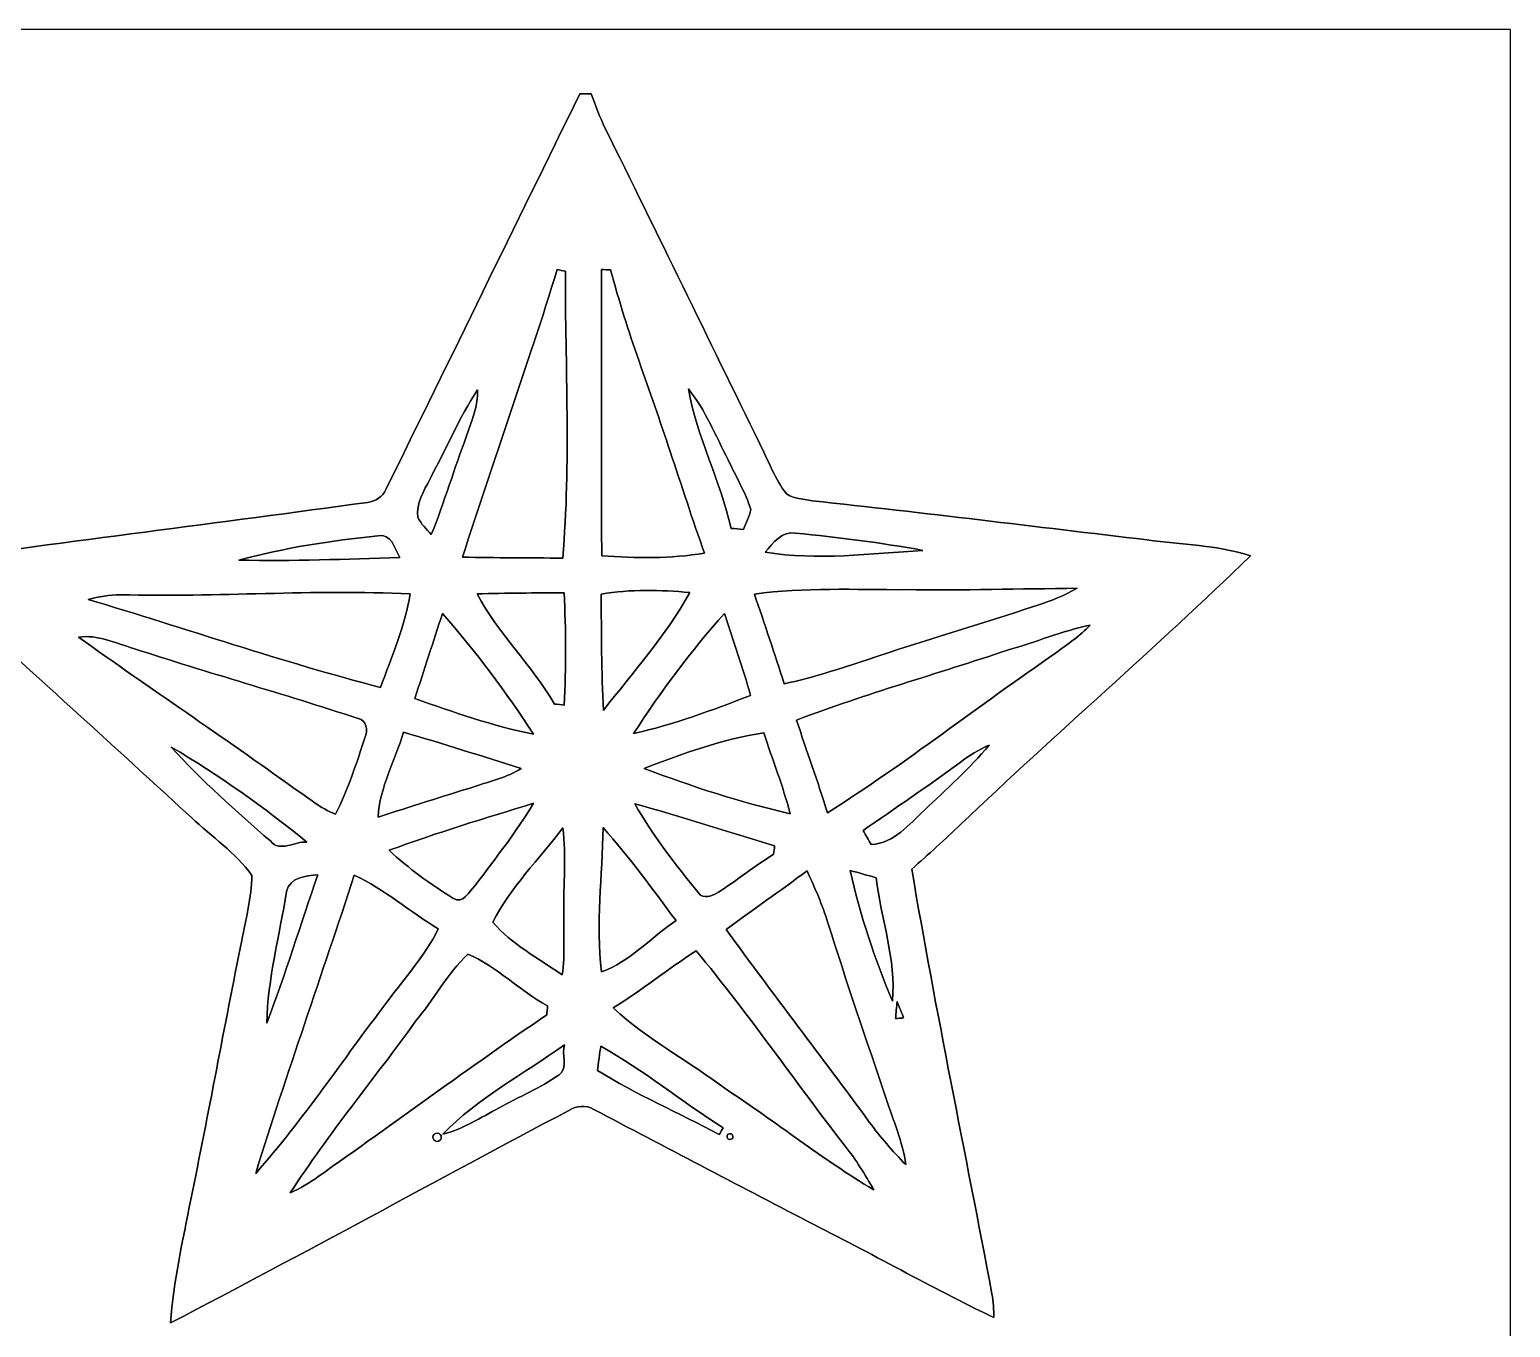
# Model space of a CAD drawing. Header units: centimetres. Extents: x -16.8 to 16.8, y -16.7 to 16.7.
# Drawn here: x 0.45 to 16.77, y 2.36 to 16.67 of the extents above; entities that cross this region are included whole.
import ezdxf

# ---------------------------------------------------------------- set-up
doc = ezdxf.new("R2010")
doc.units = ezdxf.units.CM
doc.header["$MEASUREMENT"] = 0
doc.layers.add('Layer 1', color=7, linetype='Continuous')

msp = doc.modelspace()

# ---------------------------------------------------------------- linework, layer by layer
at = {"layer": 'Layer 1', "color": 7}
for points, knots in [([(-16.77458, 16.66875), (-16.77458, 16.66875), (16.77458, 16.66875), (16.77458, 16.66875), (16.77458, 16.66875), (16.77458, 16.66875), (16.77458, -16.66875), (16.77458, -16.66875), (16.77458, -16.66875), (16.77458, -16.66875), (-2.83845, -16.66875), (-2.83845, -16.66875), (-2.83845, -16.66875), (-2.81623, -15.3991), (-2.92382, -14.13192), (-2.90266, -12.86263), (-2.90266, -12.86263), (-1.5113, -12.90779), (-0.12771, -13.09546), (1.26259, -13.16249), (1.26259, -13.16249), (0.32738, -12.28725), (-0.60854, -11.41271), (-1.55258, -10.54735), (-1.55258, -10.54735), (-1.60196, -10.4969), (-1.64888, -10.44328), (-1.68416, -10.38225), (-1.68416, -10.38225), (-1.57939, -10.2302), (-1.42064, -10.12507), (-1.28376, -10.00478), (-1.28376, -10.00478), (-0.5782, -9.44104), (0.121, -8.86989), (0.82444, -8.30404), (0.82444, -8.30404), (1.02094, -8.14035), (1.22626, -7.98548), (1.40688, -7.80415), (1.40688, -7.80415), (0.67345, -7.76182), (-0.05997, -7.8232), (-0.79375, -7.81473), (-0.79375, -7.81473), (-1.43369, -7.8105), (-2.07328, -7.82073), (-2.71321, -7.82426), (-2.71321, -7.82426), (-2.71039, -7.14657), (-2.59856, -6.47629), (-2.55658, -5.80108), (-2.55658, -5.80108), (-2.48426, -5.15232), (-2.44193, -4.50144), (-2.38936, -3.85127), (-2.38936, -3.85127), (-3.32846, -4.7117), (-4.19488, -5.64833), (-5.10681, -6.53697), (-5.10681, -6.53697), (-5.16996, -6.60294), (-5.2832, -6.68302), (-5.37528, -6.61141), (-5.37528, -6.61141), (-5.66491, -6.34612), (-5.89386, -6.02439), (-6.16091, -5.73793), (-6.16091, -5.73793), (-6.78074, -5.04754), (-7.37376, -4.33211), (-8.0077, -3.65513), (-8.0077, -3.65513), (-8.01688, -4.21852), (-7.98759, -4.7812), (-7.98901, -5.34458), (-7.98901, -5.34458), (-7.98901, -6.11752), (-7.90046, -6.89081), (-7.94949, -7.66339), (-7.94949, -7.66339), (-9.32603, -7.59531), (-10.69552, -7.42033), (-12.07276, -7.36529), (-12.07276, -7.36529), (-11.18729, -8.23807), (-10.26442, -9.0738), (-9.34297, -9.90847), (-9.34297, -9.90847), (-9.27664, -9.97303), (-9.20362, -10.03476), (-9.15458, -10.11484), (-9.15458, -10.11484), (-9.18986, -10.21962), (-9.28299, -10.28806), (-9.36343, -10.3572), (-9.36343, -10.3572), (-10.03124, -10.87473), (-10.67717, -11.41942), (-11.33793, -11.94576), (-11.33793, -11.94576), (-11.64378, -12.20646), (-11.97645, -12.43577), (-12.27243, -12.70811), (-12.27243, -12.70811), (-11.04583, -12.74939), (-9.81639, -12.71094), (-8.58943, -12.66896), (-8.58943, -12.66896), (-8.44444, -12.68095), (-8.27052, -12.63368), (-8.14105, -12.72575), (-8.14105, -12.72575), (-8.10789, -13.09899), (-8.17739, -13.46835), (-8.20843, -13.83877), (-8.20843, -13.83877), (-8.28816, -14.78245), (-8.38623, -15.72436), (-8.45785, -16.66875), (-8.45785, -16.66875), (-8.45785, -16.66875), (-16.77458, -16.66875), (-16.77458, -16.66875), (-16.77458, -16.66875), (-16.77458, -16.66875), (-16.77458, 16.66875), (-16.77458, 16.66875), (-16.77458, 16.66875), (-16.77458, 16.66875), (-16.77458, 16.66875), (-16.77458, 16.66875)], [0, 0, 0, 0, 0.02941176, 0.02941176, 0.02941176, 0.02941176, 0.05882353, 0.05882353, 0.05882353, 0.05882353, 0.08823529, 0.08823529, 0.08823529, 0.08823529, 0.11764706, 0.11764706, 0.11764706, 0.11764706, 0.14705882, 0.14705882, 0.14705882, 0.14705882, 0.17647059, 0.17647059, 0.17647059, 0.17647059, 0.20588235, 0.20588235, 0.20588235, 0.20588235, 0.23529412, 0.23529412, 0.23529412, 0.23529412, 0.26470588, 0.26470588, 0.26470588, 0.26470588, 0.29411765, 0.29411765, 0.29411765, 0.29411765, 0.32352941, 0.32352941, 0.32352941, 0.32352941, 0.35294118, 0.35294118, 0.35294118, 0.35294118, 0.38235294, 0.38235294, 0.38235294, 0.38235294, 0.41176471, 0.41176471, 0.41176471, 0.41176471, 0.44117647, 0.44117647, 0.44117647, 0.44117647, 0.47058824, 0.47058824, 0.47058824, 0.47058824, 0.5, 0.5, 0.5, 0.5, 0.52941176, 0.52941176, 0.52941176, 0.52941176, 0.55882353, 0.55882353, 0.55882353, 0.55882353, 0.58823529, 0.58823529, 0.58823529, 0.58823529, 0.61764706, 0.61764706, 0.61764706, 0.61764706, 0.64705882, 0.64705882, 0.64705882, 0.64705882, 0.67647059, 0.67647059, 0.67647059, 0.67647059, 0.70588235, 0.70588235, 0.70588235, 0.70588235, 0.73529412, 0.73529412, 0.73529412, 0.73529412, 0.76470588, 0.76470588, 0.76470588, 0.76470588, 0.79411765, 0.79411765, 0.79411765, 0.79411765, 0.82352941, 0.82352941, 0.82352941, 0.82352941, 0.85294118, 0.85294118, 0.85294118, 0.85294118, 0.88235294, 0.88235294, 0.88235294, 0.88235294, 0.91176471, 0.91176471, 0.91176471, 0.91176471, 0.94117647, 0.94117647, 0.94117647, 0.94117647, 1, 1, 1, 1]), ([(6.51686, 15.95931), (5.7979, 14.5094), (5.09552, 13.05101), (4.37691, 11.6011), (4.37691, 11.6011), (4.34234, 11.51784), (4.26367, 11.46845), (4.17618, 11.45752), (4.17618, 11.45752), (2.53859, 11.23139), (0.89711, 11.02995), (-0.74013, 10.79959), (-0.74013, 10.79959), (-0.74613, 10.77701), (-0.75777, 10.7315), (-0.76341, 10.70857), (-0.76341, 10.70857), (0.23954, 9.80511), (1.2386, 8.8967), (2.23308, 7.98301), (2.23308, 7.98301), (2.45357, 7.77064), (2.72133, 7.59848), (2.89913, 7.34519), (2.89913, 7.34519), (2.89666, 7.10247), (2.83281, 6.86647), (2.78906, 6.6294), (2.78906, 6.6294), (2.59539, 5.67796), (2.42323, 4.72228), (2.22568, 3.7719), (2.22568, 3.7719), (2.1396, 3.3207), (2.03376, 2.87161), (2.00378, 2.41194), (2.00378, 2.41194), (3.4738, 3.18064), (4.92972, 3.97722), (6.3948, 4.75544), (6.3948, 4.75544), (6.47947, 4.80589), (6.58354, 4.82036), (6.67067, 4.76567), (6.67067, 4.76567), (7.45631, 4.35292), (8.2423, 3.93947), (9.03076, 3.53131), (9.03076, 3.53131), (9.71797, 3.18558), (10.38684, 2.80353), (11.0804, 2.47086), (11.0804, 2.47086), (11.07828, 2.5587), (11.07369, 2.64689), (11.05923, 2.73332), (11.05923, 2.73332), (10.76537, 4.29401), (10.44011, 5.84906), (10.17482, 7.41504), (10.17482, 7.41504), (10.35826, 7.57661), (10.54065, 7.73994), (10.71598, 7.91069), (10.71598, 7.91069), (11.76867, 8.9087), (12.86581, 9.85908), (13.90862, 10.86732), (13.90862, 10.86732), (13.54067, 10.99044), (13.14944, 10.98938), (12.76914, 11.04477), (12.76914, 11.04477), (11.53901, 11.1887), (10.30993, 11.34427), (9.07803, 11.47445), (9.07803, 11.47445), (8.97855, 11.50338), (8.83391, 11.48539), (8.76688, 11.58557), (8.76688, 11.58557), (8.65681, 11.74574), (8.58732, 11.92883), (8.49983, 12.10134), (8.49983, 12.10134), (7.93291, 13.26162), (7.36917, 14.42261), (6.79556, 15.57937), (6.79556, 15.57937), (6.73594, 15.70284), (6.68655, 15.83126), (6.63963, 15.96002), (6.63963, 15.96002), (6.59836, 15.95967), (6.55743, 15.95967), (6.51686, 15.95931), (6.51686, 15.95931), (6.51686, 15.95931), (6.51686, 15.95931), (6.51686, 15.95931)], [0, 0, 0, 0, 0.03846154, 0.03846154, 0.03846154, 0.03846154, 0.07692308, 0.07692308, 0.07692308, 0.07692308, 0.11538462, 0.11538462, 0.11538462, 0.11538462, 0.15384615, 0.15384615, 0.15384615, 0.15384615, 0.19230769, 0.19230769, 0.19230769, 0.19230769, 0.23076923, 0.23076923, 0.23076923, 0.23076923, 0.26923077, 0.26923077, 0.26923077, 0.26923077, 0.30769231, 0.30769231, 0.30769231, 0.30769231, 0.34615385, 0.34615385, 0.34615385, 0.34615385, 0.38461538, 0.38461538, 0.38461538, 0.38461538, 0.42307692, 0.42307692, 0.42307692, 0.42307692, 0.46153846, 0.46153846, 0.46153846, 0.46153846, 0.5, 0.5, 0.5, 0.5, 0.53846154, 0.53846154, 0.53846154, 0.53846154, 0.57692308, 0.57692308, 0.57692308, 0.57692308, 0.61538462, 0.61538462, 0.61538462, 0.61538462, 0.65384615, 0.65384615, 0.65384615, 0.65384615, 0.69230769, 0.69230769, 0.69230769, 0.69230769, 0.73076923, 0.73076923, 0.73076923, 0.73076923, 0.76923077, 0.76923077, 0.76923077, 0.76923077, 0.80769231, 0.80769231, 0.80769231, 0.80769231, 0.84615385, 0.84615385, 0.84615385, 0.84615385, 0.88461538, 0.88461538, 0.88461538, 0.88461538, 0.92307692, 0.92307692, 0.92307692, 0.92307692, 1, 1, 1, 1]), ([(6.26639, 14.02397), (6.28897, 14.01939), (6.33342, 14.01057), (6.356, 14.00598), (6.356, 14.00598), (6.35388, 12.95259), (6.41809, 11.8932), (6.32636, 10.84298), (6.32636, 10.84298), (5.95806, 10.8458), (5.58976, 10.84721), (5.22182, 10.85321), (5.22182, 10.85321), (5.56048, 11.91331), (5.93866, 12.9607), (6.26639, 14.02397)], [0, 0, 0, 0, 0.2, 0.2, 0.2, 0.2, 0.4, 0.4, 0.4, 0.4, 0.6, 0.6, 0.6, 0.6, 1, 1, 1, 1]), ([(6.75605, 14.02327), (6.78074, 14.02292), (6.83048, 14.02151), (6.85518, 14.02115), (6.85518, 14.02115), (7.03157, 13.34064), (7.29474, 12.68765), (7.51029, 12.01984), (7.51029, 12.01984), (7.63905, 11.64696), (7.75476, 11.26949), (7.89023, 10.89872), (7.89023, 10.89872), (7.51558, 10.83557), (7.13352, 10.84051), (6.7564, 10.86873), (6.7564, 10.86873), (6.75464, 11.92036), (6.75534, 12.97199), (6.75605, 14.02327)], [0, 0, 0, 0, 0.16666667, 0.16666667, 0.16666667, 0.16666667, 0.33333333, 0.33333333, 0.33333333, 0.33333333, 0.5, 0.5, 0.5, 0.5, 0.66666667, 0.66666667, 0.66666667, 0.66666667, 1, 1, 1, 1]), ([(5.38797, 12.69894), (5.39715, 12.52185), (5.32306, 12.35675), (5.26768, 12.19271), (5.26768, 12.19271), (5.13221, 11.83111), (5.0225, 11.46069), (4.87751, 11.10262), (4.87751, 11.10262), (4.82424, 11.16189), (4.76709, 11.21974), (4.72899, 11.2903), (4.72899, 11.2903), (4.71099, 11.44834), (4.79637, 11.58381), (4.86375, 11.71751), (4.86375, 11.71751), (5.03943, 12.04383), (5.18513, 12.38709), (5.38797, 12.69894)], [0, 0, 0, 0, 0.16666667, 0.16666667, 0.16666667, 0.16666667, 0.33333333, 0.33333333, 0.33333333, 0.33333333, 0.5, 0.5, 0.5, 0.5, 0.66666667, 0.66666667, 0.66666667, 0.66666667, 1, 1, 1, 1]), ([(7.71313, 12.70776), (7.8994, 12.47246), (8.01441, 12.19235), (8.15022, 11.92706), (8.15022, 11.92706), (8.23524, 11.74503), (8.34108, 11.57041), (8.40034, 11.37744), (8.40034, 11.37744), (8.38623, 11.30053), (8.34884, 11.23103), (8.31885, 11.15942), (8.31885, 11.15942), (8.27299, 11.1633), (8.22748, 11.16718), (8.18233, 11.17071), (8.18233, 11.17071), (8.06591, 11.69494), (7.80627, 12.17789), (7.71313, 12.70776)], [0, 0, 0, 0, 0.16666667, 0.16666667, 0.16666667, 0.16666667, 0.33333333, 0.33333333, 0.33333333, 0.33333333, 0.5, 0.5, 0.5, 0.5, 0.66666667, 0.66666667, 0.66666667, 0.66666667, 1, 1, 1, 1]), ([(2.75731, 10.82111), (3.25826, 10.95587), (3.77331, 11.03736), (4.28907, 11.08922), (4.28907, 11.08922), (4.43512, 11.12097), (4.47887, 10.94669), (4.53002, 10.84827), (4.53002, 10.84827), (3.93912, 10.83169), (3.34786, 10.80876), (2.75731, 10.82111)], [0, 0, 0, 0, 0.25, 0.25, 0.25, 0.25, 0.5, 0.5, 0.5, 0.5, 1, 1, 1, 1]), ([(8.55945, 10.90754), (8.64517, 11.00737), (8.74324, 11.14637), (8.89459, 11.11991), (8.89459, 11.11991), (9.36413, 11.06981), (9.83403, 11.01408), (10.29864, 10.9287), (10.29864, 10.9287), (9.72361, 10.89096), (9.13201, 10.81687), (8.55945, 10.90754)], [0, 0, 0, 0, 0.25, 0.25, 0.25, 0.25, 0.5, 0.5, 0.5, 0.5, 1, 1, 1, 1]), ([(1.09361, 10.38754), (1.21038, 10.42), (1.32962, 10.43764), (1.45168, 10.43975), (1.45168, 10.43975), (2.51636, 10.41118), (3.58034, 10.49937), (4.64502, 10.44963), (4.64502, 10.44963), (4.58964, 10.0905), (4.43865, 9.75642), (4.31871, 9.41634), (4.31871, 9.41634), (3.23215, 9.69998), (2.16994, 10.06828), (1.09361, 10.38754)], [0, 0, 0, 0, 0.2, 0.2, 0.2, 0.2, 0.4, 0.4, 0.4, 0.4, 0.6, 0.6, 0.6, 0.6, 1, 1, 1, 1]), ([(5.38409, 10.44928), (5.70301, 10.45774), (6.02227, 10.46021), (6.34189, 10.46092), (6.34189, 10.46092), (6.3627, 10.04887), (6.36482, 9.63577), (6.34365, 9.22373), (6.34365, 9.22373), (6.31719, 9.22655), (6.26392, 9.23149), (6.23711, 9.23431), (6.23711, 9.23431), (5.98664, 9.66294), (5.61481, 10.00972), (5.38409, 10.44928)], [0, 0, 0, 0, 0.2, 0.2, 0.2, 0.2, 0.4, 0.4, 0.4, 0.4, 0.6, 0.6, 0.6, 0.6, 1, 1, 1, 1]), ([(6.75146, 10.44716), (7.07319, 10.50149), (7.40339, 10.49443), (7.72689, 10.46268), (7.72689, 10.46268), (7.46936, 9.99102), (7.10283, 9.58674), (6.77474, 9.1634), (6.77474, 9.1634), (6.75464, 9.59097), (6.75252, 10.01924), (6.75146, 10.44716)], [0, 0, 0, 0, 0.25, 0.25, 0.25, 0.25, 0.5, 0.5, 0.5, 0.5, 1, 1, 1, 1]), ([(10.10708, 10.49549), (10.73714, 10.48667), (11.36721, 10.50537), (11.99727, 10.51031), (11.99727, 10.51031), (11.8558, 10.43234), (11.70728, 10.36779), (11.55312, 10.32122), (11.55312, 10.32122), (10.93188, 10.11414), (10.30323, 9.9314), (9.68269, 9.72291), (9.68269, 9.72291), (9.38036, 9.62731), (9.08121, 9.51936), (8.76935, 9.45868), (8.76935, 9.45868), (8.66034, 9.78817), (8.5538, 10.11837), (8.4395, 10.4461), (8.4395, 10.4461), (8.9916, 10.52407), (9.55111, 10.49267), (10.10708, 10.49549)], [0, 0, 0, 0, 0.14285714, 0.14285714, 0.14285714, 0.14285714, 0.28571429, 0.28571429, 0.28571429, 0.28571429, 0.42857143, 0.42857143, 0.42857143, 0.42857143, 0.57142857, 0.57142857, 0.57142857, 0.57142857, 0.71428571, 0.71428571, 0.71428571, 0.71428571, 1, 1, 1, 1]), ([(5.00133, 10.23161), (5.36893, 9.81569), (5.70301, 9.36801), (6.00393, 8.90199), (6.00393, 8.90199), (5.55766, 8.99195), (5.12516, 9.14329), (4.69724, 9.29569), (4.69724, 9.29569), (4.79707, 9.60826), (4.89832, 9.92011), (5.00133, 10.23161)], [0, 0, 0, 0, 0.25, 0.25, 0.25, 0.25, 0.5, 0.5, 0.5, 0.5, 1, 1, 1, 1]), ([(7.10741, 8.9094), (7.4108, 9.37225), (7.73924, 9.82204), (8.11001, 10.23302), (8.11001, 10.23302), (8.20244, 9.93069), (8.31779, 9.63542), (8.39576, 9.32886), (8.39576, 9.32886), (7.97454, 9.16764), (7.54839, 9.00642), (7.10741, 8.9094)], [0, 0, 0, 0, 0.25, 0.25, 0.25, 0.25, 0.5, 0.5, 0.5, 0.5, 1, 1, 1, 1]), ([(0.98813, 9.97303), (1.19909, 10.0016), (1.397, 9.90635), (1.5942, 9.84814), (1.5942, 9.84814), (2.41582, 9.57756), (3.25049, 9.3472), (4.07141, 9.07415), (4.07141, 9.07415), (4.16525, 9.05757), (4.17865, 8.94644), (4.14937, 8.87166), (4.14937, 8.87166), (4.05271, 8.58414), (3.96275, 8.29098), (3.82164, 8.02181), (3.82164, 8.02181), (3.65266, 8.0839), (3.51614, 8.20914), (3.36585, 8.30368), (3.36585, 8.30368), (2.58269, 8.87307), (1.77412, 9.40752), (0.98813, 9.97303)], [0, 0, 0, 0, 0.14285714, 0.14285714, 0.14285714, 0.14285714, 0.28571429, 0.28571429, 0.28571429, 0.28571429, 0.42857143, 0.42857143, 0.42857143, 0.42857143, 0.57142857, 0.57142857, 0.57142857, 0.57142857, 0.71428571, 0.71428571, 0.71428571, 0.71428571, 1, 1, 1, 1]), ([(11.23209, 9.82909), (11.53724, 9.91552), (11.83252, 10.03759), (12.14296, 10.10567), (12.14296, 10.10567), (12.02972, 9.98537), (11.89108, 9.89259), (11.75914, 9.79487), (11.75914, 9.79487), (10.91494, 9.21808), (10.11096, 8.58097), (9.24489, 8.03663), (9.24489, 8.03663), (9.14118, 8.38059), (9.01277, 8.71573), (8.90552, 9.05827), (8.90552, 9.05827), (9.66929, 9.34755), (10.4581, 9.56874), (11.23209, 9.82909)], [0, 0, 0, 0, 0.16666667, 0.16666667, 0.16666667, 0.16666667, 0.33333333, 0.33333333, 0.33333333, 0.33333333, 0.5, 0.5, 0.5, 0.5, 0.66666667, 0.66666667, 0.66666667, 0.66666667, 1, 1, 1, 1]), ([(4.572, 8.92387), (5.00627, 8.80039), (5.4356, 8.65717), (5.8674, 8.52452), (5.8674, 8.52452), (5.71253, 8.42504), (5.52944, 8.38412), (5.35728, 8.3252), (5.35728, 8.3252), (5.00098, 8.21619), (4.64608, 8.1026), (4.29119, 7.98865), (4.29119, 7.98865), (4.31024, 8.31779), (4.4764, 8.61377), (4.572, 8.92387)], [0, 0, 0, 0, 0.2, 0.2, 0.2, 0.2, 0.4, 0.4, 0.4, 0.4, 0.6, 0.6, 0.6, 0.6, 1, 1, 1, 1]), ([(7.22383, 8.52593), (7.65351, 8.68468), (8.08778, 8.85402), (8.54463, 8.91646), (8.54463, 8.91646), (8.64059, 8.61942), (8.75559, 8.32767), (8.83567, 8.02534), (8.83567, 8.02534), (8.28816, 8.15305), (7.74806, 8.32414), (7.22383, 8.52593)], [0, 0, 0, 0, 0.25, 0.25, 0.25, 0.25, 0.5, 0.5, 0.5, 0.5, 1, 1, 1, 1]), ([(2.01013, 8.76088), (2.53471, 8.4522), (3.03459, 8.09837), (3.50626, 7.71313), (3.50626, 7.71313), (3.37608, 7.72301), (3.20816, 7.59425), (3.10339, 7.72513), (3.10339, 7.72513), (2.72732, 8.05674), (2.34491, 8.38729), (2.01013, 8.76088)], [0, 0, 0, 0, 0.25, 0.25, 0.25, 0.25, 0.5, 0.5, 0.5, 0.5, 1, 1, 1, 1]), ([(10.70716, 8.58979), (10.80594, 8.66599), (10.91283, 8.73196), (11.02677, 8.78311), (11.02677, 8.78311), (10.81264, 8.52135), (10.55864, 8.29733), (10.31487, 8.06485), (10.31487, 8.06485), (10.14236, 7.90716), (9.98361, 7.70043), (9.72855, 7.68597), (9.72855, 7.68597), (9.69786, 7.73747), (9.66787, 7.78863), (9.63859, 7.84013), (9.63859, 7.84013), (9.99561, 8.08884), (10.35685, 8.33191), (10.70716, 8.58979)], [0, 0, 0, 0, 0.16666667, 0.16666667, 0.16666667, 0.16666667, 0.33333333, 0.33333333, 0.33333333, 0.33333333, 0.5, 0.5, 0.5, 0.5, 0.66666667, 0.66666667, 0.66666667, 0.66666667, 1, 1, 1, 1]), ([(4.4129, 7.62212), (4.93536, 7.81579), (5.47194, 7.97489), (6.00357, 8.1407), (6.00357, 8.1407), (5.81413, 7.82214), (5.58236, 7.53075), (5.36116, 7.23406), (5.36116, 7.23406), (5.29872, 7.16915), (5.22499, 7.01887), (5.11598, 7.09471), (5.11598, 7.09471), (4.86833, 7.25099), (4.62739, 7.42244), (4.4129, 7.62212)], [0, 0, 0, 0, 0.2, 0.2, 0.2, 0.2, 0.4, 0.4, 0.4, 0.4, 0.6, 0.6, 0.6, 0.6, 1, 1, 1, 1]), ([(7.12188, 8.13506), (7.63976, 7.99571), (8.14811, 7.82249), (8.66281, 7.67186), (8.66281, 7.67186), (8.65999, 7.64857), (8.6547, 7.60236), (8.65187, 7.57908), (8.65187, 7.57908), (8.44197, 7.45067), (8.25147, 7.29368), (8.04439, 7.16139), (8.04439, 7.16139), (7.98124, 7.12399), (7.87647, 7.07531), (7.82461, 7.15292), (7.82461, 7.15292), (7.56991, 7.46407), (7.32084, 7.78475), (7.12188, 8.13506)], [0, 0, 0, 0, 0.16666667, 0.16666667, 0.16666667, 0.16666667, 0.33333333, 0.33333333, 0.33333333, 0.33333333, 0.5, 0.5, 0.5, 0.5, 0.66666667, 0.66666667, 0.66666667, 0.66666667, 1, 1, 1, 1]), ([(5.55519, 6.82942), (5.75063, 7.21466), (6.06954, 7.52687), (6.32848, 7.87047), (6.32848, 7.87047), (6.37011, 7.55932), (6.32989, 7.24464), (6.34012, 6.93208), (6.34012, 6.93208), (6.33166, 6.70489), (6.35494, 6.47488), (6.32143, 6.24911), (6.32143, 6.24911), (6.05966, 6.43184), (5.76545, 6.58601), (5.55519, 6.82942)], [0, 0, 0, 0, 0.2, 0.2, 0.2, 0.2, 0.4, 0.4, 0.4, 0.4, 0.6, 0.6, 0.6, 0.6, 1, 1, 1, 1]), ([(6.77192, 7.87259), (7.06155, 7.54839), (7.31485, 7.19455), (7.57696, 6.84777), (7.57696, 6.84777), (7.30144, 6.66362), (7.06931, 6.39621), (6.75322, 6.28121), (6.75322, 6.28121), (6.6929, 6.81002), (6.7631, 7.34272), (6.77192, 7.87259)], [0, 0, 0, 0, 0.25, 0.25, 0.25, 0.25, 0.5, 0.5, 0.5, 0.5, 1, 1, 1, 1]), ([(4.02872, 7.34942), (4.3621, 7.19208), (4.64114, 6.94655), (4.95512, 6.75711), (4.95512, 6.75711), (4.80871, 6.45936), (4.58294, 6.21277), (4.38856, 5.94713), (4.38856, 5.94713), (3.9049, 5.32024), (3.46922, 4.65384), (2.94252, 4.06153), (2.94252, 4.06153), (3.28401, 5.16431), (3.67206, 6.25157), (4.02872, 7.34942)], [0, 0, 0, 0, 0.2, 0.2, 0.2, 0.2, 0.4, 0.4, 0.4, 0.4, 0.6, 0.6, 0.6, 0.6, 1, 1, 1, 1]), ([(3.28295, 7.16703), (3.31541, 7.32155), (3.49532, 7.34589), (3.6262, 7.35189), (3.6262, 7.35189), (3.43817, 6.80685), (3.26919, 6.25475), (3.06423, 5.71535), (3.06423, 5.71535), (3.07375, 6.20642), (3.20463, 6.68479), (3.28295, 7.16703)], [0, 0, 0, 0, 0.25, 0.25, 0.25, 0.25, 0.5, 0.5, 0.5, 0.5, 1, 1, 1, 1]), ([(8.128, 6.74934), (8.42363, 6.96666), (8.72561, 7.17585), (9.02017, 7.39528), (9.02017, 7.39528), (9.10802, 7.20937), (9.1888, 7.01922), (9.25089, 6.82272), (9.25089, 6.82272), (9.45374, 6.17255), (9.67564, 5.52838), (9.89259, 4.88244), (9.89259, 4.88244), (9.97056, 4.64361), (10.07604, 4.41043), (10.10885, 4.1589), (10.10885, 4.1589), (9.96315, 4.3053), (9.82768, 4.46052), (9.70633, 4.62739), (9.70633, 4.62739), (9.18598, 5.33894), (8.64694, 6.03673), (8.128, 6.74934)], [0, 0, 0, 0, 0.14285714, 0.14285714, 0.14285714, 0.14285714, 0.28571429, 0.28571429, 0.28571429, 0.28571429, 0.42857143, 0.42857143, 0.42857143, 0.42857143, 0.57142857, 0.57142857, 0.57142857, 0.57142857, 0.71428571, 0.71428571, 0.71428571, 0.71428571, 1, 1, 1, 1]), ([(9.49607, 7.39916), (9.59238, 7.37411), (9.68834, 7.34695), (9.78429, 7.31873), (9.78429, 7.31873), (9.83333, 6.86435), (10.00654, 6.42126), (9.96139, 5.95948), (9.96139, 5.95948), (9.76701, 6.42549), (9.60508, 6.90598), (9.49607, 7.39916)], [0, 0, 0, 0, 0.25, 0.25, 0.25, 0.25, 0.5, 0.5, 0.5, 0.5, 1, 1, 1, 1]), ([(4.705, 5.73793), (4.90432, 5.97817), (5.05672, 6.25969), (5.27967, 6.47912), (5.27967, 6.47912), (5.59999, 6.33871), (5.85294, 6.07766), (6.15879, 5.90691), (6.15879, 5.90691), (6.15703, 5.88257), (6.1535, 5.83353), (6.15139, 5.80884), (6.15139, 5.80884), (5.29872, 5.23099), (4.47111, 4.6168), (3.62867, 4.02378), (3.62867, 4.02378), (3.53201, 3.95534), (3.43182, 3.8929), (3.32317, 3.84563), (3.32317, 3.84563), (3.74791, 4.5018), (4.24921, 5.10364), (4.705, 5.73793)], [0, 0, 0, 0, 0.14285714, 0.14285714, 0.14285714, 0.14285714, 0.28571429, 0.28571429, 0.28571429, 0.28571429, 0.42857143, 0.42857143, 0.42857143, 0.42857143, 0.57142857, 0.57142857, 0.57142857, 0.57142857, 0.71428571, 0.71428571, 0.71428571, 0.71428571, 1, 1, 1, 1]), ([(7.79745, 6.51439), (8.37494, 5.81978), (8.88859, 5.07436), (9.44104, 4.35998), (9.44104, 4.35998), (9.5631, 4.21181), (9.65906, 4.04601), (9.75536, 3.8802), (9.75536, 3.8802), (9.19021, 4.21428), (8.67833, 4.62986), (8.12871, 4.98792), (8.12871, 4.98792), (7.72195, 5.29731), (7.26017, 5.53685), (6.8834, 5.88469), (6.8834, 5.88469), (7.19737, 6.08118), (7.48736, 6.31261), (7.79745, 6.51439)], [0, 0, 0, 0, 0.16666667, 0.16666667, 0.16666667, 0.16666667, 0.33333333, 0.33333333, 0.33333333, 0.33333333, 0.5, 0.5, 0.5, 0.5, 0.66666667, 0.66666667, 0.66666667, 0.66666667, 1, 1, 1, 1]), ([(10.01324, 5.95489), (10.03794, 5.89492), (10.06157, 5.83459), (10.08521, 5.77391), (10.08521, 5.77391), (10.06334, 5.77215), (10.01924, 5.76862), (9.99737, 5.76686), (9.99737, 5.76686), (10.00196, 5.82965), (10.00725, 5.89245), (10.01324, 5.95489)], [0, 0, 0, 0, 0.25, 0.25, 0.25, 0.25, 0.5, 0.5, 0.5, 0.5, 1, 1, 1, 1]), ([(5.00345, 4.49368), (5.39362, 4.89162), (5.89421, 5.15796), (6.34647, 5.47688), (6.34647, 5.47688), (6.3119, 5.38762), (6.39092, 5.21758), (6.28579, 5.14773), (6.28579, 5.14773), (6.07977, 5.00063), (5.84376, 4.90643), (5.62469, 4.78296), (5.62469, 4.78296), (5.42219, 4.67713), (5.22817, 4.54731), (5.00345, 4.49368)], [0, 0, 0, 0, 0.2, 0.2, 0.2, 0.2, 0.4, 0.4, 0.4, 0.4, 0.6, 0.6, 0.6, 0.6, 1, 1, 1, 1]), ([(6.74617, 5.46347), (7.21819, 5.19889), (7.63976, 4.85352), (8.09519, 4.56177), (8.09519, 4.56177), (8.08426, 4.54378), (8.06238, 4.50779), (8.05145, 4.4898), (8.05145, 4.4898), (7.60659, 4.7304), (7.13811, 4.92689), (6.70913, 5.19606), (6.70913, 5.19606), (6.7183, 5.26274), (6.73664, 5.39644), (6.74617, 5.46347)], [0, 0, 0, 0, 0.2, 0.2, 0.2, 0.2, 0.4, 0.4, 0.4, 0.4, 0.6, 0.6, 0.6, 0.6, 1, 1, 1, 1]), ([(4.92795, 4.50109), (4.98299, 4.52543), (5.01579, 4.4323), (4.95688, 4.41713), (4.95688, 4.41713), (4.90079, 4.39385), (4.86939, 4.48522), (4.92795, 4.50109)], [0, 0, 0, 0, 0.33333333, 0.33333333, 0.33333333, 0.33333333, 1, 1, 1, 1]), ([(8.14564, 4.49263), (8.19503, 4.50815), (8.21196, 4.49121), (8.19679, 4.44147), (8.19679, 4.44147), (8.14705, 4.4263), (8.13012, 4.44359), (8.14564, 4.49263)], [0, 0, 0, 0, 0.33333333, 0.33333333, 0.33333333, 0.33333333, 1, 1, 1, 1])]:
    msp.add_open_spline(points, degree=3, knots=knots, dxfattribs=at)
at = {"layer": 'Layer 1', "color": 251}
for points, knots in [([(6.51686, 15.95931), (6.55743, 15.95967), (6.59836, 15.95967), (6.63963, 15.96002), (6.63963, 15.96002), (6.68655, 15.83126), (6.73594, 15.70284), (6.79556, 15.57937), (6.79556, 15.57937), (7.36917, 14.42261), (7.93291, 13.26162), (8.49983, 12.10134), (8.49983, 12.10134), (8.58732, 11.92883), (8.65681, 11.74574), (8.76688, 11.58557), (8.76688, 11.58557), (8.83391, 11.48539), (8.97855, 11.50338), (9.07803, 11.47445), (9.07803, 11.47445), (10.30993, 11.34427), (11.53901, 11.1887), (12.76914, 11.04477), (12.76914, 11.04477), (13.14944, 10.98938), (13.54067, 10.99044), (13.90862, 10.86732), (13.90862, 10.86732), (12.86581, 9.85908), (11.76867, 8.9087), (10.71598, 7.91069), (10.71598, 7.91069), (10.54065, 7.73994), (10.35826, 7.57661), (10.17482, 7.41504), (10.17482, 7.41504), (10.44011, 5.84906), (10.76537, 4.29401), (11.05923, 2.73332), (11.05923, 2.73332), (11.07369, 2.64689), (11.07828, 2.5587), (11.0804, 2.47086), (11.0804, 2.47086), (10.38684, 2.80353), (9.71797, 3.18558), (9.03076, 3.53131), (9.03076, 3.53131), (8.2423, 3.93947), (7.45631, 4.35292), (6.67067, 4.76567), (6.67067, 4.76567), (6.58354, 4.82036), (6.47947, 4.80589), (6.3948, 4.75544), (6.3948, 4.75544), (4.92972, 3.97722), (3.4738, 3.18064), (2.00378, 2.41194), (2.00378, 2.41194), (2.03376, 2.87161), (2.1396, 3.3207), (2.22568, 3.7719), (2.22568, 3.7719), (2.42323, 4.72228), (2.59539, 5.67796), (2.78906, 6.6294), (2.78906, 6.6294), (2.83281, 6.86647), (2.89666, 7.10247), (2.89913, 7.34519), (2.89913, 7.34519), (2.72133, 7.59848), (2.45357, 7.77064), (2.23308, 7.98301), (2.23308, 7.98301), (1.2386, 8.8967), (0.23954, 9.80511), (-0.76341, 10.70857), (-0.76341, 10.70857), (-0.75777, 10.7315), (-0.74613, 10.77701), (-0.74013, 10.79959), (-0.74013, 10.79959), (0.89711, 11.02995), (2.53859, 11.23139), (4.17618, 11.45752), (4.17618, 11.45752), (4.26367, 11.46845), (4.34234, 11.51784), (4.37691, 11.6011), (4.37691, 11.6011), (5.09552, 13.05101), (5.7979, 14.5094), (6.51686, 15.95931), (6.51686, 15.95931), (6.51686, 15.95931), (6.51686, 15.95931), (6.51686, 15.95931)], [0, 0, 0, 0, 0.03846154, 0.03846154, 0.03846154, 0.03846154, 0.07692308, 0.07692308, 0.07692308, 0.07692308, 0.11538462, 0.11538462, 0.11538462, 0.11538462, 0.15384615, 0.15384615, 0.15384615, 0.15384615, 0.19230769, 0.19230769, 0.19230769, 0.19230769, 0.23076923, 0.23076923, 0.23076923, 0.23076923, 0.26923077, 0.26923077, 0.26923077, 0.26923077, 0.30769231, 0.30769231, 0.30769231, 0.30769231, 0.34615385, 0.34615385, 0.34615385, 0.34615385, 0.38461538, 0.38461538, 0.38461538, 0.38461538, 0.42307692, 0.42307692, 0.42307692, 0.42307692, 0.46153846, 0.46153846, 0.46153846, 0.46153846, 0.5, 0.5, 0.5, 0.5, 0.53846154, 0.53846154, 0.53846154, 0.53846154, 0.57692308, 0.57692308, 0.57692308, 0.57692308, 0.61538462, 0.61538462, 0.61538462, 0.61538462, 0.65384615, 0.65384615, 0.65384615, 0.65384615, 0.69230769, 0.69230769, 0.69230769, 0.69230769, 0.73076923, 0.73076923, 0.73076923, 0.73076923, 0.76923077, 0.76923077, 0.76923077, 0.76923077, 0.80769231, 0.80769231, 0.80769231, 0.80769231, 0.84615385, 0.84615385, 0.84615385, 0.84615385, 0.88461538, 0.88461538, 0.88461538, 0.88461538, 0.92307692, 0.92307692, 0.92307692, 0.92307692, 1, 1, 1, 1]), ([(6.26639, 14.02397), (5.93866, 12.9607), (5.56048, 11.91331), (5.22182, 10.85321), (5.22182, 10.85321), (5.58976, 10.84721), (5.95806, 10.8458), (6.32636, 10.84298), (6.32636, 10.84298), (6.41809, 11.8932), (6.35388, 12.95259), (6.356, 14.00598), (6.356, 14.00598), (6.33342, 14.01057), (6.28897, 14.01939), (6.26639, 14.02397), (6.26639, 14.02397), (6.26639, 14.02397), (6.26639, 14.02397), (6.26639, 14.02397)], [0, 0, 0, 0, 0.16666667, 0.16666667, 0.16666667, 0.16666667, 0.33333333, 0.33333333, 0.33333333, 0.33333333, 0.5, 0.5, 0.5, 0.5, 0.66666667, 0.66666667, 0.66666667, 0.66666667, 1, 1, 1, 1]), ([(6.75605, 14.02327), (6.75534, 12.97199), (6.75464, 11.92036), (6.7564, 10.86873), (6.7564, 10.86873), (7.13352, 10.84051), (7.51558, 10.83557), (7.89023, 10.89872), (7.89023, 10.89872), (7.75476, 11.26949), (7.63905, 11.64696), (7.51029, 12.01984), (7.51029, 12.01984), (7.29474, 12.68765), (7.03157, 13.34064), (6.85518, 14.02115), (6.85518, 14.02115), (6.83048, 14.02151), (6.78074, 14.02292), (6.75605, 14.02327), (6.75605, 14.02327), (6.75605, 14.02327), (6.75605, 14.02327), (6.75605, 14.02327)], [0, 0, 0, 0, 0.14285714, 0.14285714, 0.14285714, 0.14285714, 0.28571429, 0.28571429, 0.28571429, 0.28571429, 0.42857143, 0.42857143, 0.42857143, 0.42857143, 0.57142857, 0.57142857, 0.57142857, 0.57142857, 0.71428571, 0.71428571, 0.71428571, 0.71428571, 1, 1, 1, 1]), ([(5.38797, 12.69894), (5.18513, 12.38709), (5.03943, 12.04383), (4.86375, 11.71751), (4.86375, 11.71751), (4.79637, 11.58381), (4.71099, 11.44834), (4.72899, 11.2903), (4.72899, 11.2903), (4.76709, 11.21974), (4.82424, 11.16189), (4.87751, 11.10262), (4.87751, 11.10262), (5.0225, 11.46069), (5.13221, 11.83111), (5.26768, 12.19271), (5.26768, 12.19271), (5.32306, 12.35675), (5.39715, 12.52185), (5.38797, 12.69894), (5.38797, 12.69894), (5.38797, 12.69894), (5.38797, 12.69894), (5.38797, 12.69894)], [0, 0, 0, 0, 0.14285714, 0.14285714, 0.14285714, 0.14285714, 0.28571429, 0.28571429, 0.28571429, 0.28571429, 0.42857143, 0.42857143, 0.42857143, 0.42857143, 0.57142857, 0.57142857, 0.57142857, 0.57142857, 0.71428571, 0.71428571, 0.71428571, 0.71428571, 1, 1, 1, 1]), ([(7.71313, 12.70776), (7.80627, 12.17789), (8.06591, 11.69494), (8.18233, 11.17071), (8.18233, 11.17071), (8.22748, 11.16718), (8.27299, 11.1633), (8.31885, 11.15942), (8.31885, 11.15942), (8.34884, 11.23103), (8.38623, 11.30053), (8.40034, 11.37744), (8.40034, 11.37744), (8.34108, 11.57041), (8.23524, 11.74503), (8.15022, 11.92706), (8.15022, 11.92706), (8.01441, 12.19235), (7.8994, 12.47246), (7.71313, 12.70776), (7.71313, 12.70776), (7.71313, 12.70776), (7.71313, 12.70776), (7.71313, 12.70776)], [0, 0, 0, 0, 0.14285714, 0.14285714, 0.14285714, 0.14285714, 0.28571429, 0.28571429, 0.28571429, 0.28571429, 0.42857143, 0.42857143, 0.42857143, 0.42857143, 0.57142857, 0.57142857, 0.57142857, 0.57142857, 0.71428571, 0.71428571, 0.71428571, 0.71428571, 1, 1, 1, 1]), ([(2.75731, 10.82111), (3.34786, 10.80876), (3.93912, 10.83169), (4.53002, 10.84827), (4.53002, 10.84827), (4.47887, 10.94669), (4.43512, 11.12097), (4.28907, 11.08922), (4.28907, 11.08922), (3.77331, 11.03736), (3.25826, 10.95587), (2.75731, 10.82111), (2.75731, 10.82111), (2.75731, 10.82111), (2.75731, 10.82111), (2.75731, 10.82111)], [0, 0, 0, 0, 0.2, 0.2, 0.2, 0.2, 0.4, 0.4, 0.4, 0.4, 0.6, 0.6, 0.6, 0.6, 1, 1, 1, 1]), ([(8.55945, 10.90754), (9.13201, 10.81687), (9.72361, 10.89096), (10.29864, 10.9287), (10.29864, 10.9287), (9.83403, 11.01408), (9.36413, 11.06981), (8.89459, 11.11991), (8.89459, 11.11991), (8.74324, 11.14637), (8.64517, 11.00737), (8.55945, 10.90754), (8.55945, 10.90754), (8.55945, 10.90754), (8.55945, 10.90754), (8.55945, 10.90754)], [0, 0, 0, 0, 0.2, 0.2, 0.2, 0.2, 0.4, 0.4, 0.4, 0.4, 0.6, 0.6, 0.6, 0.6, 1, 1, 1, 1]), ([(1.09361, 10.38754), (2.16994, 10.06828), (3.23215, 9.69998), (4.31871, 9.41634), (4.31871, 9.41634), (4.43865, 9.75642), (4.58964, 10.0905), (4.64502, 10.44963), (4.64502, 10.44963), (3.58034, 10.49937), (2.51636, 10.41118), (1.45168, 10.43975), (1.45168, 10.43975), (1.32962, 10.43764), (1.21038, 10.42), (1.09361, 10.38754), (1.09361, 10.38754), (1.09361, 10.38754), (1.09361, 10.38754), (1.09361, 10.38754)], [0, 0, 0, 0, 0.16666667, 0.16666667, 0.16666667, 0.16666667, 0.33333333, 0.33333333, 0.33333333, 0.33333333, 0.5, 0.5, 0.5, 0.5, 0.66666667, 0.66666667, 0.66666667, 0.66666667, 1, 1, 1, 1]), ([(5.38409, 10.44928), (5.61481, 10.00972), (5.98664, 9.66294), (6.23711, 9.23431), (6.23711, 9.23431), (6.26392, 9.23149), (6.31719, 9.22655), (6.34365, 9.22373), (6.34365, 9.22373), (6.36482, 9.63577), (6.3627, 10.04887), (6.34189, 10.46092), (6.34189, 10.46092), (6.02227, 10.46021), (5.70301, 10.45774), (5.38409, 10.44928), (5.38409, 10.44928), (5.38409, 10.44928), (5.38409, 10.44928), (5.38409, 10.44928)], [0, 0, 0, 0, 0.16666667, 0.16666667, 0.16666667, 0.16666667, 0.33333333, 0.33333333, 0.33333333, 0.33333333, 0.5, 0.5, 0.5, 0.5, 0.66666667, 0.66666667, 0.66666667, 0.66666667, 1, 1, 1, 1]), ([(6.75146, 10.44716), (6.75252, 10.01924), (6.75464, 9.59097), (6.77474, 9.1634), (6.77474, 9.1634), (7.10283, 9.58674), (7.46936, 9.99102), (7.72689, 10.46268), (7.72689, 10.46268), (7.40339, 10.49443), (7.07319, 10.50149), (6.75146, 10.44716), (6.75146, 10.44716), (6.75146, 10.44716), (6.75146, 10.44716), (6.75146, 10.44716)], [0, 0, 0, 0, 0.2, 0.2, 0.2, 0.2, 0.4, 0.4, 0.4, 0.4, 0.6, 0.6, 0.6, 0.6, 1, 1, 1, 1]), ([(10.10708, 10.49549), (9.55111, 10.49267), (8.9916, 10.52407), (8.4395, 10.4461), (8.4395, 10.4461), (8.5538, 10.11837), (8.66034, 9.78817), (8.76935, 9.45868), (8.76935, 9.45868), (9.08121, 9.51936), (9.38036, 9.62731), (9.68269, 9.72291), (9.68269, 9.72291), (10.30323, 9.9314), (10.93188, 10.11414), (11.55312, 10.32122), (11.55312, 10.32122), (11.70728, 10.36779), (11.8558, 10.43234), (11.99727, 10.51031), (11.99727, 10.51031), (11.36721, 10.50537), (10.73714, 10.48667), (10.10708, 10.49549), (10.10708, 10.49549), (10.10708, 10.49549), (10.10708, 10.49549), (10.10708, 10.49549)], [0, 0, 0, 0, 0.125, 0.125, 0.125, 0.125, 0.25, 0.25, 0.25, 0.25, 0.375, 0.375, 0.375, 0.375, 0.5, 0.5, 0.5, 0.5, 0.625, 0.625, 0.625, 0.625, 0.75, 0.75, 0.75, 0.75, 1, 1, 1, 1]), ([(5.00133, 10.23161), (4.89832, 9.92011), (4.79707, 9.60826), (4.69724, 9.29569), (4.69724, 9.29569), (5.12516, 9.14329), (5.55766, 8.99195), (6.00393, 8.90199), (6.00393, 8.90199), (5.70301, 9.36801), (5.36893, 9.81569), (5.00133, 10.23161), (5.00133, 10.23161), (5.00133, 10.23161), (5.00133, 10.23161), (5.00133, 10.23161)], [0, 0, 0, 0, 0.2, 0.2, 0.2, 0.2, 0.4, 0.4, 0.4, 0.4, 0.6, 0.6, 0.6, 0.6, 1, 1, 1, 1]), ([(7.10741, 8.9094), (7.54839, 9.00642), (7.97454, 9.16764), (8.39576, 9.32886), (8.39576, 9.32886), (8.31779, 9.63542), (8.20244, 9.93069), (8.11001, 10.23302), (8.11001, 10.23302), (7.73924, 9.82204), (7.4108, 9.37225), (7.10741, 8.9094), (7.10741, 8.9094), (7.10741, 8.9094), (7.10741, 8.9094), (7.10741, 8.9094)], [0, 0, 0, 0, 0.2, 0.2, 0.2, 0.2, 0.4, 0.4, 0.4, 0.4, 0.6, 0.6, 0.6, 0.6, 1, 1, 1, 1]), ([(0.98813, 9.97303), (1.77412, 9.40752), (2.58269, 8.87307), (3.36585, 8.30368), (3.36585, 8.30368), (3.51614, 8.20914), (3.65266, 8.0839), (3.82164, 8.02181), (3.82164, 8.02181), (3.96275, 8.29098), (4.05271, 8.58414), (4.14937, 8.87166), (4.14937, 8.87166), (4.17865, 8.94644), (4.16525, 9.05757), (4.07141, 9.07415), (4.07141, 9.07415), (3.25049, 9.3472), (2.41582, 9.57756), (1.5942, 9.84814), (1.5942, 9.84814), (1.397, 9.90635), (1.19909, 10.0016), (0.98813, 9.97303), (0.98813, 9.97303), (0.98813, 9.97303), (0.98813, 9.97303), (0.98813, 9.97303)], [0, 0, 0, 0, 0.125, 0.125, 0.125, 0.125, 0.25, 0.25, 0.25, 0.25, 0.375, 0.375, 0.375, 0.375, 0.5, 0.5, 0.5, 0.5, 0.625, 0.625, 0.625, 0.625, 0.75, 0.75, 0.75, 0.75, 1, 1, 1, 1]), ([(11.23209, 9.82909), (10.4581, 9.56874), (9.66929, 9.34755), (8.90552, 9.05827), (8.90552, 9.05827), (9.01277, 8.71573), (9.14118, 8.38059), (9.24489, 8.03663), (9.24489, 8.03663), (10.11096, 8.58097), (10.91494, 9.21808), (11.75914, 9.79487), (11.75914, 9.79487), (11.89108, 9.89259), (12.02972, 9.98537), (12.14296, 10.10567), (12.14296, 10.10567), (11.83252, 10.03759), (11.53724, 9.91552), (11.23209, 9.82909), (11.23209, 9.82909), (11.23209, 9.82909), (11.23209, 9.82909), (11.23209, 9.82909)], [0, 0, 0, 0, 0.14285714, 0.14285714, 0.14285714, 0.14285714, 0.28571429, 0.28571429, 0.28571429, 0.28571429, 0.42857143, 0.42857143, 0.42857143, 0.42857143, 0.57142857, 0.57142857, 0.57142857, 0.57142857, 0.71428571, 0.71428571, 0.71428571, 0.71428571, 1, 1, 1, 1]), ([(4.572, 8.92387), (4.4764, 8.61377), (4.31024, 8.31779), (4.29119, 7.98865), (4.29119, 7.98865), (4.64608, 8.1026), (5.00098, 8.21619), (5.35728, 8.3252), (5.35728, 8.3252), (5.52944, 8.38412), (5.71253, 8.42504), (5.8674, 8.52452), (5.8674, 8.52452), (5.4356, 8.65717), (5.00627, 8.80039), (4.572, 8.92387), (4.572, 8.92387), (4.572, 8.92387), (4.572, 8.92387), (4.572, 8.92387)], [0, 0, 0, 0, 0.16666667, 0.16666667, 0.16666667, 0.16666667, 0.33333333, 0.33333333, 0.33333333, 0.33333333, 0.5, 0.5, 0.5, 0.5, 0.66666667, 0.66666667, 0.66666667, 0.66666667, 1, 1, 1, 1]), ([(7.22383, 8.52593), (7.74806, 8.32414), (8.28816, 8.15305), (8.83567, 8.02534), (8.83567, 8.02534), (8.75559, 8.32767), (8.64059, 8.61942), (8.54463, 8.91646), (8.54463, 8.91646), (8.08778, 8.85402), (7.65351, 8.68468), (7.22383, 8.52593), (7.22383, 8.52593), (7.22383, 8.52593), (7.22383, 8.52593), (7.22383, 8.52593)], [0, 0, 0, 0, 0.2, 0.2, 0.2, 0.2, 0.4, 0.4, 0.4, 0.4, 0.6, 0.6, 0.6, 0.6, 1, 1, 1, 1]), ([(2.01013, 8.76088), (2.34491, 8.38729), (2.72732, 8.05674), (3.10339, 7.72513), (3.10339, 7.72513), (3.20816, 7.59425), (3.37608, 7.72301), (3.50626, 7.71313), (3.50626, 7.71313), (3.03459, 8.09837), (2.53471, 8.4522), (2.01013, 8.76088), (2.01013, 8.76088), (2.01013, 8.76088), (2.01013, 8.76088), (2.01013, 8.76088)], [0, 0, 0, 0, 0.2, 0.2, 0.2, 0.2, 0.4, 0.4, 0.4, 0.4, 0.6, 0.6, 0.6, 0.6, 1, 1, 1, 1]), ([(10.70716, 8.58979), (10.35685, 8.33191), (9.99561, 8.08884), (9.63859, 7.84013), (9.63859, 7.84013), (9.66787, 7.78863), (9.69786, 7.73747), (9.72855, 7.68597), (9.72855, 7.68597), (9.98361, 7.70043), (10.14236, 7.90716), (10.31487, 8.06485), (10.31487, 8.06485), (10.55864, 8.29733), (10.81264, 8.52135), (11.02677, 8.78311), (11.02677, 8.78311), (10.91283, 8.73196), (10.80594, 8.66599), (10.70716, 8.58979), (10.70716, 8.58979), (10.70716, 8.58979), (10.70716, 8.58979), (10.70716, 8.58979)], [0, 0, 0, 0, 0.14285714, 0.14285714, 0.14285714, 0.14285714, 0.28571429, 0.28571429, 0.28571429, 0.28571429, 0.42857143, 0.42857143, 0.42857143, 0.42857143, 0.57142857, 0.57142857, 0.57142857, 0.57142857, 0.71428571, 0.71428571, 0.71428571, 0.71428571, 1, 1, 1, 1]), ([(4.4129, 7.62212), (4.62739, 7.42244), (4.86833, 7.25099), (5.11598, 7.09471), (5.11598, 7.09471), (5.22499, 7.01887), (5.29872, 7.16915), (5.36116, 7.23406), (5.36116, 7.23406), (5.58236, 7.53075), (5.81413, 7.82214), (6.00357, 8.1407), (6.00357, 8.1407), (5.47194, 7.97489), (4.93536, 7.81579), (4.4129, 7.62212), (4.4129, 7.62212), (4.4129, 7.62212), (4.4129, 7.62212), (4.4129, 7.62212)], [0, 0, 0, 0, 0.16666667, 0.16666667, 0.16666667, 0.16666667, 0.33333333, 0.33333333, 0.33333333, 0.33333333, 0.5, 0.5, 0.5, 0.5, 0.66666667, 0.66666667, 0.66666667, 0.66666667, 1, 1, 1, 1]), ([(7.12188, 8.13506), (7.32084, 7.78475), (7.56991, 7.46407), (7.82461, 7.15292), (7.82461, 7.15292), (7.87647, 7.07531), (7.98124, 7.12399), (8.04439, 7.16139), (8.04439, 7.16139), (8.25147, 7.29368), (8.44197, 7.45067), (8.65187, 7.57908), (8.65187, 7.57908), (8.6547, 7.60236), (8.65999, 7.64857), (8.66281, 7.67186), (8.66281, 7.67186), (8.14811, 7.82249), (7.63976, 7.99571), (7.12188, 8.13506), (7.12188, 8.13506), (7.12188, 8.13506), (7.12188, 8.13506), (7.12188, 8.13506)], [0, 0, 0, 0, 0.14285714, 0.14285714, 0.14285714, 0.14285714, 0.28571429, 0.28571429, 0.28571429, 0.28571429, 0.42857143, 0.42857143, 0.42857143, 0.42857143, 0.57142857, 0.57142857, 0.57142857, 0.57142857, 0.71428571, 0.71428571, 0.71428571, 0.71428571, 1, 1, 1, 1]), ([(5.55519, 6.82942), (5.76545, 6.58601), (6.05966, 6.43184), (6.32143, 6.24911), (6.32143, 6.24911), (6.35494, 6.47488), (6.33166, 6.70489), (6.34012, 6.93208), (6.34012, 6.93208), (6.32989, 7.24464), (6.37011, 7.55932), (6.32848, 7.87047), (6.32848, 7.87047), (6.06954, 7.52687), (5.75063, 7.21466), (5.55519, 6.82942), (5.55519, 6.82942), (5.55519, 6.82942), (5.55519, 6.82942), (5.55519, 6.82942)], [0, 0, 0, 0, 0.16666667, 0.16666667, 0.16666667, 0.16666667, 0.33333333, 0.33333333, 0.33333333, 0.33333333, 0.5, 0.5, 0.5, 0.5, 0.66666667, 0.66666667, 0.66666667, 0.66666667, 1, 1, 1, 1]), ([(6.77192, 7.87259), (6.7631, 7.34272), (6.6929, 6.81002), (6.75322, 6.28121), (6.75322, 6.28121), (7.06931, 6.39621), (7.30144, 6.66362), (7.57696, 6.84777), (7.57696, 6.84777), (7.31485, 7.19455), (7.06155, 7.54839), (6.77192, 7.87259), (6.77192, 7.87259), (6.77192, 7.87259), (6.77192, 7.87259), (6.77192, 7.87259)], [0, 0, 0, 0, 0.2, 0.2, 0.2, 0.2, 0.4, 0.4, 0.4, 0.4, 0.6, 0.6, 0.6, 0.6, 1, 1, 1, 1]), ([(4.02872, 7.34942), (3.67206, 6.25157), (3.28401, 5.16431), (2.94252, 4.06153), (2.94252, 4.06153), (3.46922, 4.65384), (3.9049, 5.32024), (4.38856, 5.94713), (4.38856, 5.94713), (4.58294, 6.21277), (4.80871, 6.45936), (4.95512, 6.75711), (4.95512, 6.75711), (4.64114, 6.94655), (4.3621, 7.19208), (4.02872, 7.34942), (4.02872, 7.34942), (4.02872, 7.34942), (4.02872, 7.34942), (4.02872, 7.34942)], [0, 0, 0, 0, 0.16666667, 0.16666667, 0.16666667, 0.16666667, 0.33333333, 0.33333333, 0.33333333, 0.33333333, 0.5, 0.5, 0.5, 0.5, 0.66666667, 0.66666667, 0.66666667, 0.66666667, 1, 1, 1, 1]), ([(3.28295, 7.16703), (3.20463, 6.68479), (3.07375, 6.20642), (3.06423, 5.71535), (3.06423, 5.71535), (3.26919, 6.25475), (3.43817, 6.80685), (3.6262, 7.35189), (3.6262, 7.35189), (3.49532, 7.34589), (3.31541, 7.32155), (3.28295, 7.16703), (3.28295, 7.16703), (3.28295, 7.16703), (3.28295, 7.16703), (3.28295, 7.16703)], [0, 0, 0, 0, 0.2, 0.2, 0.2, 0.2, 0.4, 0.4, 0.4, 0.4, 0.6, 0.6, 0.6, 0.6, 1, 1, 1, 1]), ([(8.128, 6.74934), (8.64694, 6.03673), (9.18598, 5.33894), (9.70633, 4.62739), (9.70633, 4.62739), (9.82768, 4.46052), (9.96315, 4.3053), (10.10885, 4.1589), (10.10885, 4.1589), (10.07604, 4.41043), (9.97056, 4.64361), (9.89259, 4.88244), (9.89259, 4.88244), (9.67564, 5.52838), (9.45374, 6.17255), (9.25089, 6.82272), (9.25089, 6.82272), (9.1888, 7.01922), (9.10802, 7.20937), (9.02017, 7.39528), (9.02017, 7.39528), (8.72561, 7.17585), (8.42363, 6.96666), (8.128, 6.74934), (8.128, 6.74934), (8.128, 6.74934), (8.128, 6.74934), (8.128, 6.74934)], [0, 0, 0, 0, 0.125, 0.125, 0.125, 0.125, 0.25, 0.25, 0.25, 0.25, 0.375, 0.375, 0.375, 0.375, 0.5, 0.5, 0.5, 0.5, 0.625, 0.625, 0.625, 0.625, 0.75, 0.75, 0.75, 0.75, 1, 1, 1, 1]), ([(9.49607, 7.39916), (9.60508, 6.90598), (9.76701, 6.42549), (9.96139, 5.95948), (9.96139, 5.95948), (10.00654, 6.42126), (9.83333, 6.86435), (9.78429, 7.31873), (9.78429, 7.31873), (9.68834, 7.34695), (9.59238, 7.37411), (9.49607, 7.39916), (9.49607, 7.39916), (9.49607, 7.39916), (9.49607, 7.39916), (9.49607, 7.39916)], [0, 0, 0, 0, 0.2, 0.2, 0.2, 0.2, 0.4, 0.4, 0.4, 0.4, 0.6, 0.6, 0.6, 0.6, 1, 1, 1, 1]), ([(4.705, 5.73793), (4.24921, 5.10364), (3.74791, 4.5018), (3.32317, 3.84563), (3.32317, 3.84563), (3.43182, 3.8929), (3.53201, 3.95534), (3.62867, 4.02378), (3.62867, 4.02378), (4.47111, 4.6168), (5.29872, 5.23099), (6.15139, 5.80884), (6.15139, 5.80884), (6.1535, 5.83353), (6.15703, 5.88257), (6.15879, 5.90691), (6.15879, 5.90691), (5.85294, 6.07766), (5.59999, 6.33871), (5.27967, 6.47912), (5.27967, 6.47912), (5.05672, 6.25969), (4.90432, 5.97817), (4.705, 5.73793), (4.705, 5.73793), (4.705, 5.73793), (4.705, 5.73793), (4.705, 5.73793)], [0, 0, 0, 0, 0.125, 0.125, 0.125, 0.125, 0.25, 0.25, 0.25, 0.25, 0.375, 0.375, 0.375, 0.375, 0.5, 0.5, 0.5, 0.5, 0.625, 0.625, 0.625, 0.625, 0.75, 0.75, 0.75, 0.75, 1, 1, 1, 1]), ([(7.79745, 6.51439), (7.48736, 6.31261), (7.19737, 6.08118), (6.8834, 5.88469), (6.8834, 5.88469), (7.26017, 5.53685), (7.72195, 5.29731), (8.12871, 4.98792), (8.12871, 4.98792), (8.67833, 4.62986), (9.19021, 4.21428), (9.75536, 3.8802), (9.75536, 3.8802), (9.65906, 4.04601), (9.5631, 4.21181), (9.44104, 4.35998), (9.44104, 4.35998), (8.88859, 5.07436), (8.37494, 5.81978), (7.79745, 6.51439), (7.79745, 6.51439), (7.79745, 6.51439), (7.79745, 6.51439), (7.79745, 6.51439)], [0, 0, 0, 0, 0.14285714, 0.14285714, 0.14285714, 0.14285714, 0.28571429, 0.28571429, 0.28571429, 0.28571429, 0.42857143, 0.42857143, 0.42857143, 0.42857143, 0.57142857, 0.57142857, 0.57142857, 0.57142857, 0.71428571, 0.71428571, 0.71428571, 0.71428571, 1, 1, 1, 1]), ([(10.01324, 5.95489), (10.00725, 5.89245), (10.00196, 5.82965), (9.99737, 5.76686), (9.99737, 5.76686), (10.01924, 5.76862), (10.06334, 5.77215), (10.08521, 5.77391), (10.08521, 5.77391), (10.06157, 5.83459), (10.03794, 5.89492), (10.01324, 5.95489), (10.01324, 5.95489), (10.01324, 5.95489), (10.01324, 5.95489), (10.01324, 5.95489)], [0, 0, 0, 0, 0.2, 0.2, 0.2, 0.2, 0.4, 0.4, 0.4, 0.4, 0.6, 0.6, 0.6, 0.6, 1, 1, 1, 1]), ([(5.00345, 4.49368), (5.22817, 4.54731), (5.42219, 4.67713), (5.62469, 4.78296), (5.62469, 4.78296), (5.84376, 4.90643), (6.07977, 5.00063), (6.28579, 5.14773), (6.28579, 5.14773), (6.39092, 5.21758), (6.3119, 5.38762), (6.34647, 5.47688), (6.34647, 5.47688), (5.89421, 5.15796), (5.39362, 4.89162), (5.00345, 4.49368), (5.00345, 4.49368), (5.00345, 4.49368), (5.00345, 4.49368), (5.00345, 4.49368)], [0, 0, 0, 0, 0.16666667, 0.16666667, 0.16666667, 0.16666667, 0.33333333, 0.33333333, 0.33333333, 0.33333333, 0.5, 0.5, 0.5, 0.5, 0.66666667, 0.66666667, 0.66666667, 0.66666667, 1, 1, 1, 1]), ([(6.74617, 5.46347), (6.73664, 5.39644), (6.7183, 5.26274), (6.70913, 5.19606), (6.70913, 5.19606), (7.13811, 4.92689), (7.60659, 4.7304), (8.05145, 4.4898), (8.05145, 4.4898), (8.06238, 4.50779), (8.08426, 4.54378), (8.09519, 4.56177), (8.09519, 4.56177), (7.63976, 4.85352), (7.21819, 5.19889), (6.74617, 5.46347), (6.74617, 5.46347), (6.74617, 5.46347), (6.74617, 5.46347), (6.74617, 5.46347)], [0, 0, 0, 0, 0.16666667, 0.16666667, 0.16666667, 0.16666667, 0.33333333, 0.33333333, 0.33333333, 0.33333333, 0.5, 0.5, 0.5, 0.5, 0.66666667, 0.66666667, 0.66666667, 0.66666667, 1, 1, 1, 1]), ([(4.92795, 4.50109), (4.86939, 4.48522), (4.90079, 4.39385), (4.95688, 4.41713), (4.95688, 4.41713), (5.01579, 4.4323), (4.98299, 4.52543), (4.92795, 4.50109), (4.92795, 4.50109), (4.92795, 4.50109), (4.92795, 4.50109), (4.92795, 4.50109)], [0, 0, 0, 0, 0.25, 0.25, 0.25, 0.25, 0.5, 0.5, 0.5, 0.5, 1, 1, 1, 1]), ([(8.14564, 4.49263), (8.13012, 4.44359), (8.14705, 4.4263), (8.19679, 4.44147), (8.19679, 4.44147), (8.21196, 4.49121), (8.19503, 4.50815), (8.14564, 4.49263)], [0, 0, 0, 0, 0.33333333, 0.33333333, 0.33333333, 0.33333333, 1, 1, 1, 1])]:
    msp.add_open_spline(points, degree=3, knots=knots, dxfattribs=at)

doc.saveas('drawing.dxf')
